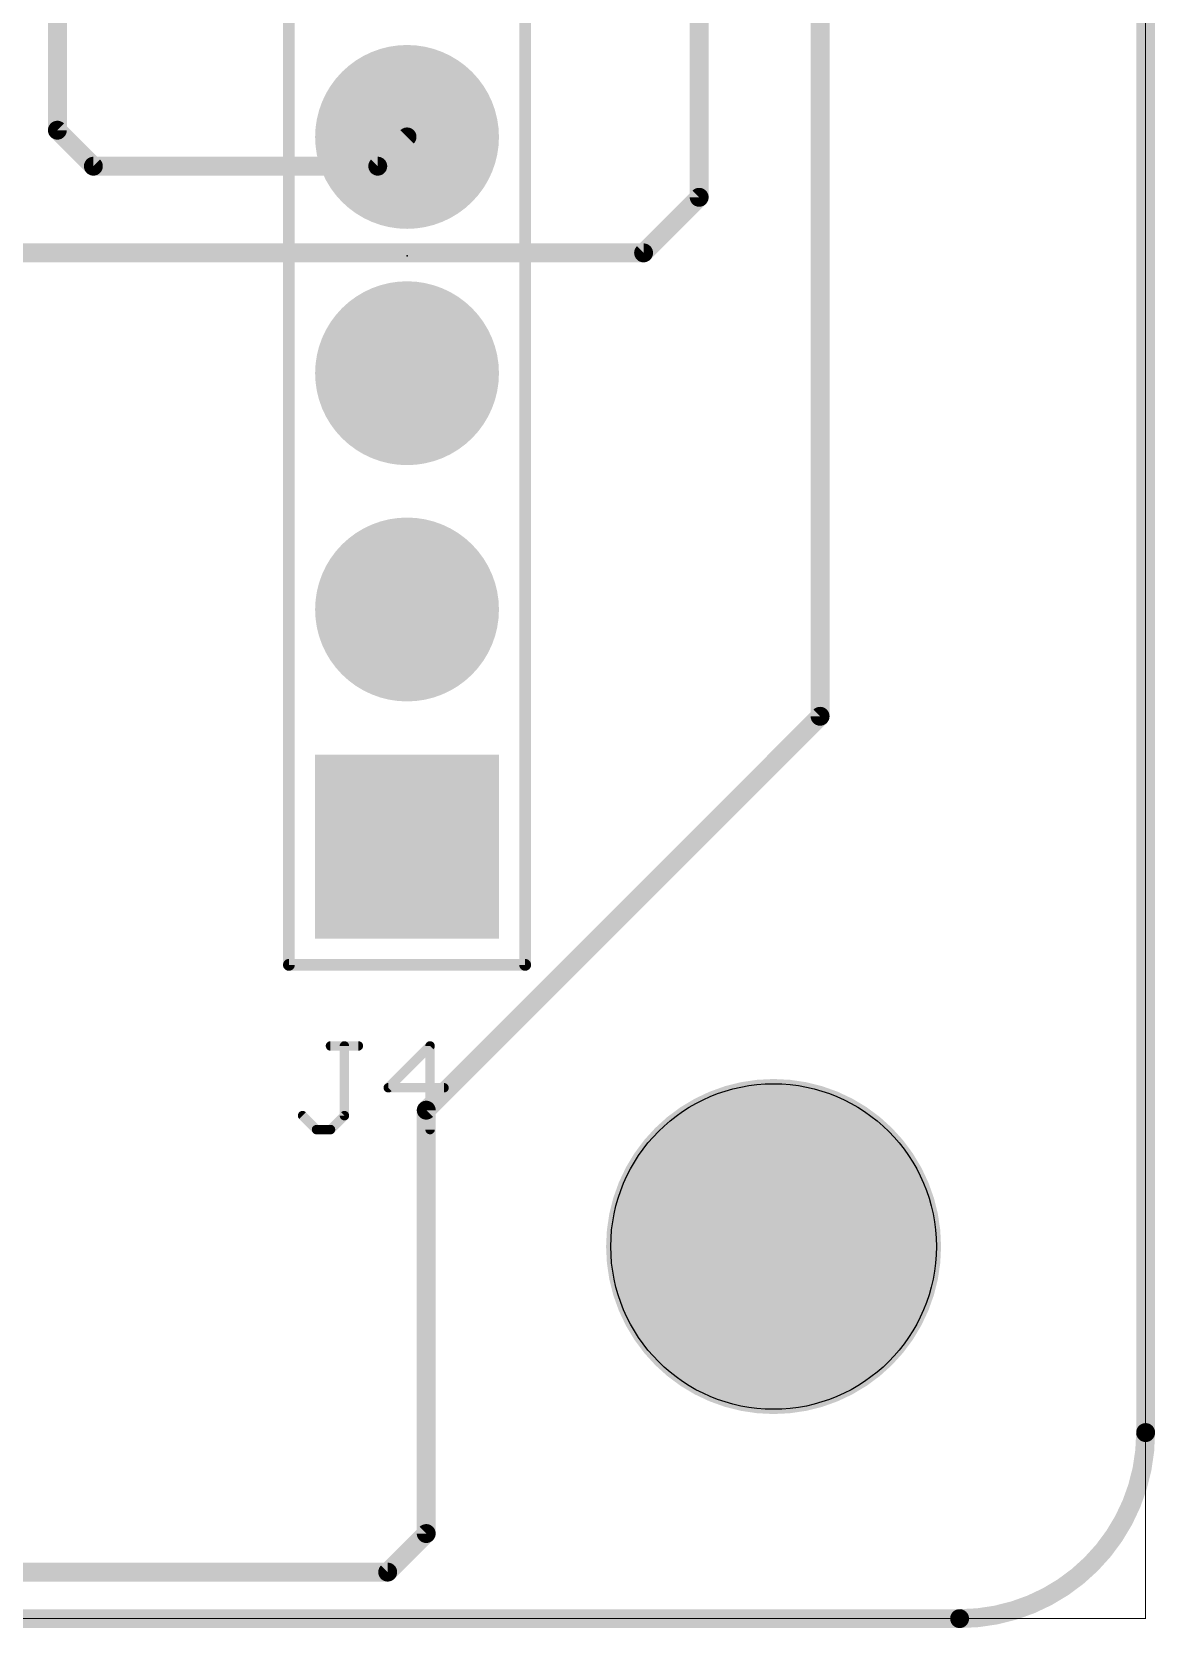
# Model space of a CAD drawing. Extents: x -0.1 to 50.1, y -0.1 to 50.1.
# Drawn here: x 38.03 to 50.1, y -0.1 to 17.06 of the extents above; entities that cross this region are included whole.
import ezdxf

# ---------------------------------------------------------------- set-up
doc = ezdxf.new("R2010")
doc.units = 0
for name, color, linetype in [('1', 22, 'CONTINUOUS'), ('15', 22, 'CONTINUOUS'), ('16', 175, 'CONTINUOUS'), ('17', 82, 'CONTINUOUS'), ('2', 175, 'CONTINUOUS'), ('20', 7, 'CONTINUOUS'), ('23', 7, 'CONTINUOUS'), ('25', 253, 'CONTINUOUS'), ('29', 253, 'CONTINUOUS'), ('30', 253, 'CONTINUOUS'), ('51', 253, 'CONTINUOUS')]:
    doc.layers.add(name, color=color, linetype=linetype)

# ---------------------------------------------------------------- blocks, each defined once
blk = doc.blocks.new('SQUAREP')
blk.add_solid([(-0.5, -0.5), (0.5, -0.5), (-0.5, 0.5), (0.5, 0.5)])
blk = doc.blocks.new('ROUNDP')
at = {"const_width": 0.5}
blk.add_lwpolyline([(0, -0.25, 1), (0, 0.25, 1), (0, -0.25)], format="xyb", dxfattribs=at)

msp = doc.modelspace()

# ---------------------------------------------------------------- linework, layer by layer
at = {"layer": '1', "const_width": 0.2032}
for points in [[(46.5, 9.7), (46.5, 19.6)], [(38.3, 16), (38.3, 18.5)], [(38.687, 15.613), (38.3, 16)], [(41.7444, 15.613), (42.0592, 15.9278)], [(38.687, 15.613), (41.7444, 15.613)], [(46.5, 9.7), (42.2656, 5.4656)], [(42.2656, 5.4656), (42.2656, 0.9144)], [(42.2656, 0.9144), (41.8512, 0.5)], [(16.4796, 0.5), (41.8512, 0.5)]]:
    msp.add_lwpolyline(points, dxfattribs=at)
at = {"layer": '1', "const_width": 0.1016}
for points in [[(38.3359, 16.0359, 1), (38.2641, 15.9641)], [(38.2492, 16, 1), (38.3508, 16)], [(42.0951, 15.8919, 1), (42.0233, 15.9637)], [(38.687, 15.6638, 1), (38.687, 15.5622)], [(38.6511, 15.5771, 1), (38.7229, 15.6489)], [(41.7085, 15.6489, 1), (41.7803, 15.5771)], [(41.7444, 15.5622, 1), (41.7444, 15.6638)], [(46.5359, 9.6641, 1), (46.4641, 9.7359)], [(46.4492, 9.7, 1), (46.5508, 9.7)], [(42.3164, 5.4656, 1), (42.2148, 5.4656)], [(42.2297, 5.5015, 1), (42.3015, 5.4297)], [(42.2148, 0.9144, 1), (42.3164, 0.9144)], [(42.3015, 0.8785, 1), (42.2297, 0.9503)], [(41.8153, 0.5359, 1), (41.8871, 0.4641)], [(41.8512, 0.4492, 1), (41.8512, 0.5508)]]:
    msp.add_lwpolyline(points, format="xyb", dxfattribs=at)
at = {"layer": '15', "const_width": 0.01}
for points in [[(50, 0), (50, 50)], [(0, 0), (50, 0)]]:
    msp.add_lwpolyline(points, dxfattribs=at)
at = {"layer": '15', "const_width": 0.005}
for points in [[(49.9975, 0, 1), (50.0025, 0)], [(50, -0.0025, 1), (50, 0.0025)]]:
    msp.add_lwpolyline(points, format="xyb", dxfattribs=at)
at = {"layer": '16', "const_width": 0.2032}
for points in [[(45.2, 18.9), (45.2, 15.2788)], [(45.2, 15.2788), (44.6024, 14.6812)], [(44.6024, 14.6812), (37.6812, 14.6812)]]:
    msp.add_lwpolyline(points, dxfattribs=at)
at = {"layer": '16', "const_width": 0.1016}
for points in [[(45.1492, 15.2788, 1), (45.2508, 15.2788)], [(45.2359, 15.2429, 1), (45.1641, 15.3147)], [(44.5665, 14.7171, 1), (44.6383, 14.6453)], [(44.6024, 14.6304, 1), (44.6024, 14.732)]]:
    msp.add_lwpolyline(points, format="xyb", dxfattribs=at)
at = {"layer": '2', "const_width": 0.01}
for points in [[(50, 0), (50, 50)], [(0, 0), (50, 0)]]:
    msp.add_lwpolyline(points, dxfattribs=at)
at = {"layer": '2', "const_width": 0.005}
for points in [[(49.9975, 0, 1), (50.0025, 0)], [(50, -0.0025, 1), (50, 0.0025)]]:
    msp.add_lwpolyline(points, format="xyb", dxfattribs=at)
at = {"layer": '20', "const_width": 0.2032}
for points in [[(50, 2), (50, 48)], [(2, 0), (48, 0)]]:
    msp.add_lwpolyline(points, dxfattribs=at)
at = {"layer": '20'}
for points, const_width in [([(48, 0, 0.4142), (50, 2)], 0.2032), ([(50.0508, 2, 1), (49.9492, 2)], 0.1016), ([(49.9492, 2, 1), (50.0508, 2)], 0.1016), ([(48, 0.0508, 1), (48, -0.0508)], 0.1016), ([(48, -0.0508, 1), (48, 0.0508)], 0.1016)]:
    msp.add_lwpolyline(points, format="xyb", dxfattribs=dict(at, const_width=const_width))
msp.add_circle((46, 4), 1.75, dxfattribs=at)
at = {"layer": '23'}
msp.add_point((42.0592, 14.6478), dxfattribs=at)
at = {"layer": '25', "const_width": 0.1016}
for points in [[(41.2362, 6.1563), (41.5359, 6.1563)], [(41.386, 5.407), (41.386, 6.1563)], [(42.3068, 6.1563), (41.8572, 5.7067)], [(42.3068, 5.2571), (42.3068, 6.1563)], [(41.8572, 5.7067), (42.4567, 5.7067)], [(40.9364, 5.407), (41.0863, 5.2571)], [(41.2362, 5.2571), (41.386, 5.407)], [(41.0863, 5.2571), (41.2362, 5.2571)]]:
    msp.add_lwpolyline(points, dxfattribs=at)
at = {"layer": '25', "const_width": 0.0508}
for points in [[(41.2362, 6.1817, 1), (41.2362, 6.1309)], [(41.4114, 6.1563, 1), (41.3606, 6.1563)], [(41.5359, 6.1309, 1), (41.5359, 6.1817)], [(42.3322, 6.1563, 1), (42.2814, 6.1563)], [(42.3248, 6.1383, 1), (42.2888, 6.1742)], [(41.8572, 5.7321, 1), (41.8572, 5.6813)], [(41.8393, 5.7246, 1), (41.8752, 5.6887)], [(42.4567, 5.6813, 1), (42.4567, 5.7321)], [(40.9544, 5.4249, 1), (40.9185, 5.389)], [(41.3606, 5.407, 1), (41.4114, 5.407)], [(41.404, 5.389, 1), (41.368, 5.4249)], [(41.0863, 5.2825, 1), (41.0863, 5.2317)], [(41.0683, 5.2391, 1), (41.1042, 5.2751)], [(41.2182, 5.2751, 1), (41.2541, 5.2391)], [(41.2362, 5.2317, 1), (41.2362, 5.2825)], [(42.2814, 5.2571, 1), (42.3322, 5.2571)]]:
    msp.add_lwpolyline(points, format="xyb", dxfattribs=at)
at = {"layer": '29', "const_width": 1.8008}
msp.add_lwpolyline([(46, 3.0996, 1), (46, 4.9004, 1), (46, 3.0996)], format="xyb", dxfattribs=at)
at = {"layer": '30', "const_width": 1.8008}
msp.add_lwpolyline([(46, 3.0996, 1), (46, 4.9004, 1), (46, 3.0996)], format="xyb", dxfattribs=at)
at = {"layer": '51', "const_width": 0.127}
for points in [[(40.7892, 7.0278), (40.7892, 22.2678)], [(43.3292, 22.2678), (43.3292, 7.0278)], [(43.3292, 7.0278), (40.7892, 7.0278)]]:
    msp.add_lwpolyline(points, dxfattribs=at)
at = {"layer": '51', "const_width": 0.0635}
for points in [[(40.7574, 7.0278, 1), (40.821, 7.0278)], [(40.7892, 7.0595, 1), (40.7892, 6.9961)], [(43.2974, 7.0278, 1), (43.361, 7.0278)], [(43.3292, 6.9961, 1), (43.3292, 7.0595)]]:
    msp.add_lwpolyline(points, format="xyb", dxfattribs=at)

# ---------------------------------------------------------------- block references
at = {"layer": '17', "xscale": 1.875, "yscale": 1.875, "rotation": 90}
for name, p in [('ROUNDP', (42.0592, 15.9278)), ('ROUNDP', (42.0592, 15.9278)), ('ROUNDP', (42.0592, 15.9278)), ('ROUNDP', (42.0592, 15.9278)), ('ROUNDP', (42.0592, 13.3878)), ('ROUNDP', (42.0592, 13.3878)), ('ROUNDP', (42.0592, 13.3878)), ('ROUNDP', (42.0592, 13.3878)), ('ROUNDP', (42.0592, 10.8478)), ('ROUNDP', (42.0592, 10.8478)), ('ROUNDP', (42.0592, 10.8478)), ('ROUNDP', (42.0592, 10.8478)), ('SQUAREP', (42.0592, 8.2978)), ('ROUNDP', (42.0592, 8.2978)), ('ROUNDP', (42.0592, 8.2978)), ('SQUAREP', (42.0592, 8.2978))]:
    msp.add_blockref(name, p, dxfattribs=at)
at = {"layer": '29', "xscale": 1.9766, "yscale": 1.9766, "rotation": 90}
for name, p in [('ROUNDP', (42.0592, 15.9278)), ('ROUNDP', (42.0592, 13.3878)), ('ROUNDP', (42.0592, 10.8478)), ('SQUAREP', (42.0592, 8.2978))]:
    msp.add_blockref(name, p, dxfattribs=at)
at = {"layer": '30', "xscale": 1.9766, "yscale": 1.9766, "rotation": 90}
for name, p in [('ROUNDP', (42.0592, 15.9278)), ('ROUNDP', (42.0592, 13.3878)), ('ROUNDP', (42.0592, 10.8478)), ('SQUAREP', (42.0592, 8.2978))]:
    msp.add_blockref(name, p, dxfattribs=at)

doc.saveas('drawing.dxf')
